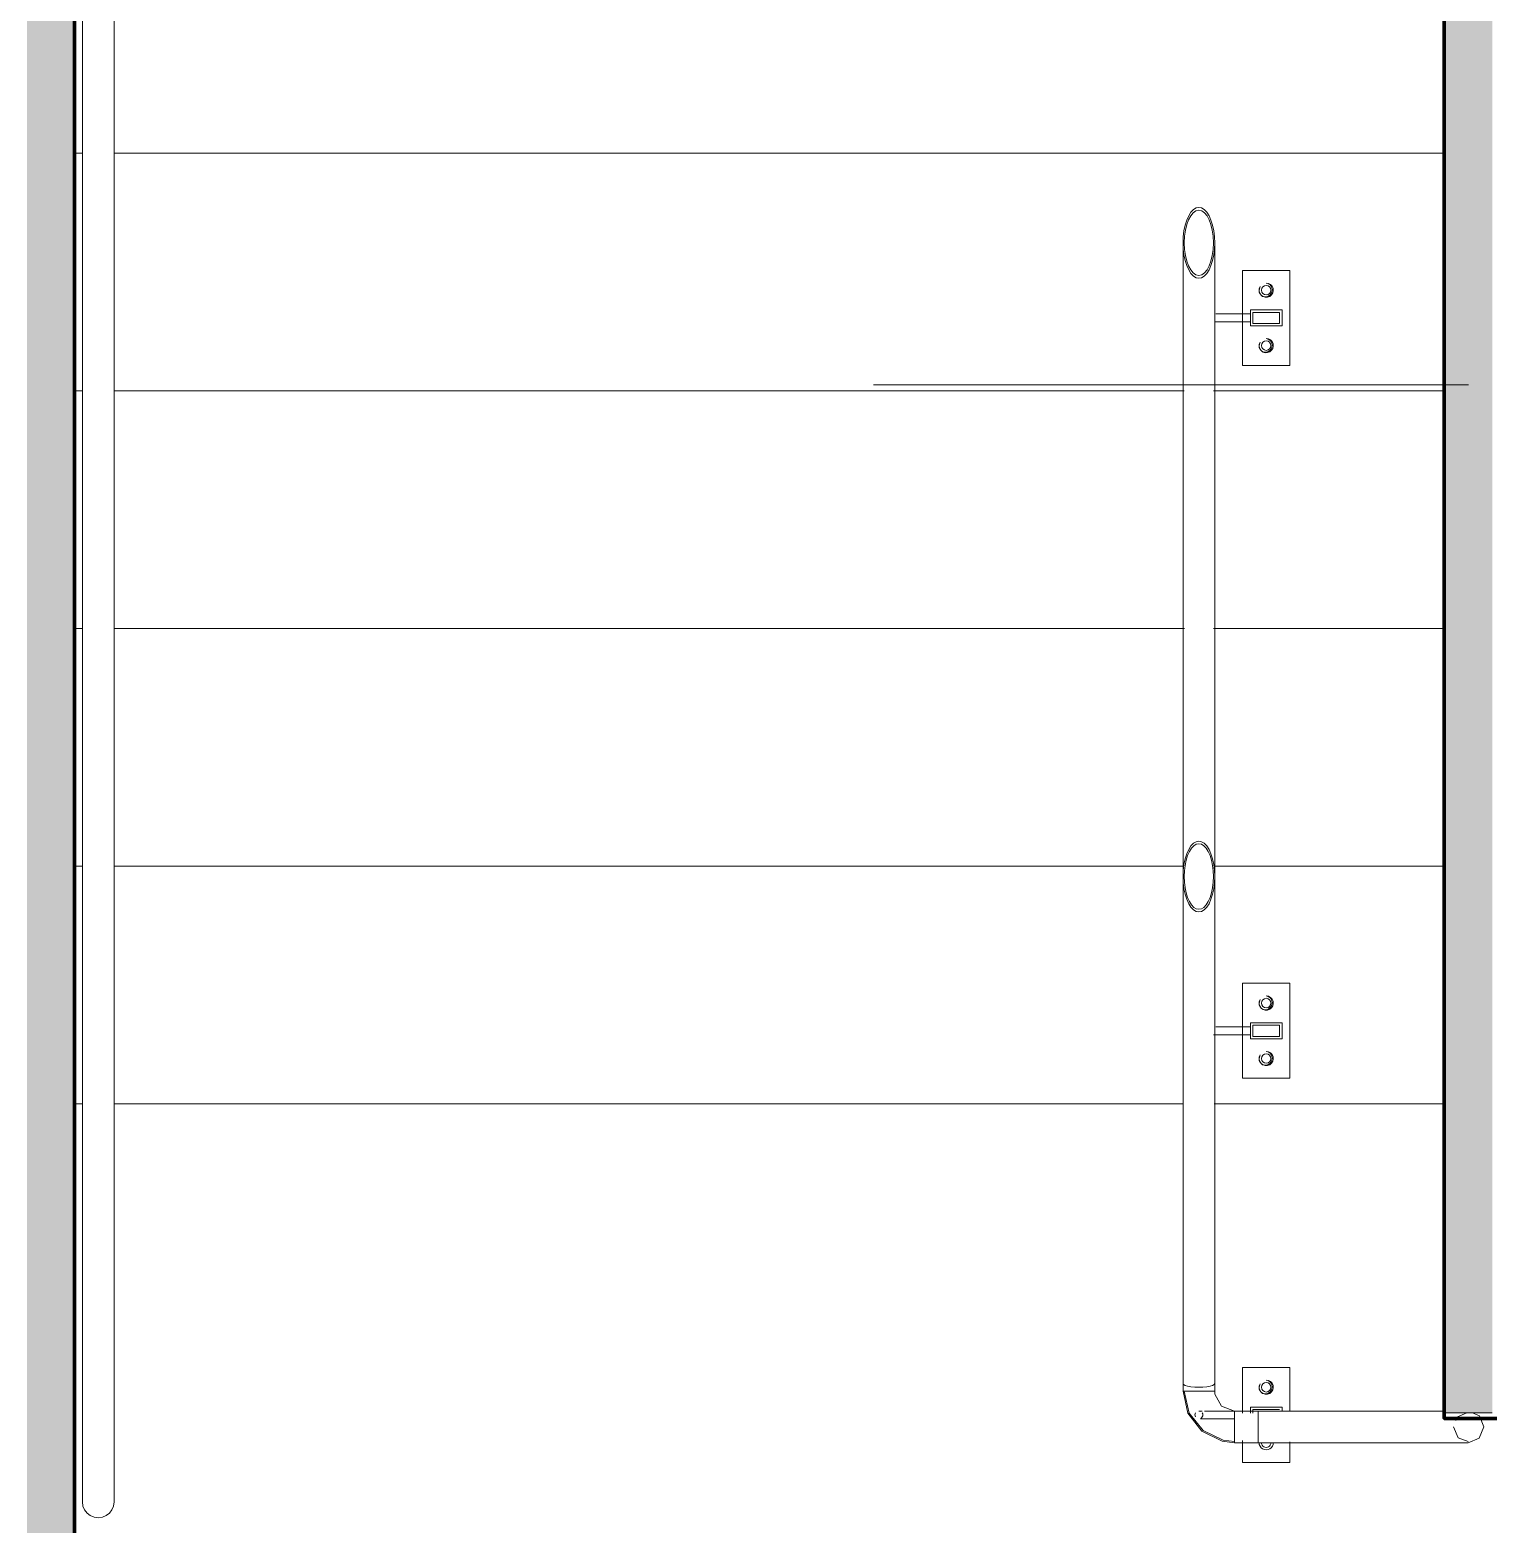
# Model space of a CAD drawing. Header units: millimetres. Extents: x -537608 to 253996, y -217170 to 186033.
# Drawn here: x -268172 to -266331, y -160830 to -158944 of the extents above; entities that cross this region are included whole.
import ezdxf

# ---------------------------------------------------------------- set-up
doc = ezdxf.new("R2010")
doc.units = ezdxf.units.MM
doc.layers.add('16) Лак 1.6м', color=160, linetype='Continuous', lineweight=90)
doc.layers.add('PDF _Геометрия', color=7, linetype='Continuous')
doc.layers.add('PDF _Сплошная заливка', color=7, linetype='Continuous', true_color=0xffffff)

msp = doc.modelspace()

# ---------------------------------------------------------------- hatches: boundary and pattern name
at = {"layer": 'PDF _Сплошная заливка', "true_color": 0x56bc34, "transparency": 33554559}
msp.add_hatch(color=85, dxfattribs=at).paths.add_polyline_path([(-268176.1667, -162939.6385), (-268116.166, -162939.6385), (-268116.166, -154959.6342), (-268176.1667, -154959.6342), (-268176.1667, -162539.9689)])

# ---------------------------------------------------------------- linework, layer by layer
at = {"layer": '16) Лак 1.6м'}
for points in [[(-266424.7799, -154959.6342), (-268116.166, -154959.6342), (-268116.166, -162939.6385), (-264836.1641, -162939.6385), (-264836.1641, -162496.6379)], [(-264776.1645, -160696.6375), (-266386.8339, -160696.6375), (-266386.8339, -156339.6352)]]:
    msp.add_lwpolyline(points, dxfattribs=at)
at = {"layer": 'PDF _Геометрия', "lineweight": 9}
for p, q in [((-268116.166, -162939.6385), (-268116.166, -154959.6342)), ((-268106.1655, -156042.1377), (-268106.1655, -160802.1399)), ((-268066.1658, -160802.1399), (-268066.1658, -156042.1377)), ((-266386.1656, -156399.6359), (-266386.1656, -160689.6372)), ((-266716.5775, -159212.6704), (-266716.5775, -160012.6707)), ((-266676.5782, -160012.6707), (-266676.5782, -159212.6704)), ((-266641.5771, -159367.3914), (-266641.5771, -159247.3911)), ((-266641.5771, -159247.3911), (-266581.5775, -159247.3911)), ((-266581.5775, -159247.3911), (-266581.5775, -159367.3914)), ((-266620.5772, -159272.3912), (-266619.3716, -159267.8921)), ((-266620.2699, -159274.7207), (-266620.5772, -159272.3912)), ((-266619.3716, -159276.8914), (-266620.2699, -159274.7207)), ((-266617.9404, -159278.7554), (-266619.3716, -159276.8914)), ((-266616.0775, -159280.1865), (-266617.9404, -159278.7554)), ((-266671.5775, -159302.391), (-266675.1116, -159302.391)), ((-266631.5777, -159302.391), (-266671.5775, -159302.391)), ((-266631.5777, -159317.3912), (-266631.5777, -159297.3913)), ((-266591.5769, -159297.3913), (-266631.5777, -159297.3913)), ((-266631.5777, -159297.3913), (-266631.5777, -159317.3912)), ((-266631.5777, -159302.5611), (-266631.5777, -159302.391)), ((-266631.5777, -159302.391), (-266631.5777, -159302.5611)), ((-266631.5777, -159303.0617), (-266631.5777, -159302.5611)), ((-266631.5777, -159302.5611), (-266631.5777, -159303.0617)), ((-266631.5777, -159303.8561), (-266631.5777, -159303.0617)), ((-266631.5777, -159303.0617), (-266631.5777, -159303.8561)), ((-266631.5777, -159304.8906), (-266631.5777, -159303.8561)), ((-266631.5777, -159303.8561), (-266631.5777, -159304.8906)), ((-266628.5782, -159300.3915), (-266628.5782, -159314.3911)), ((-266628.5782, -159314.3911), (-266628.5782, -159300.3915)), ((-266628.5782, -159300.3915), (-266594.577, -159300.3915)), ((-266594.577, -159314.3911), (-266594.577, -159300.3915)), ((-266594.577, -159300.3915), (-266594.577, -159314.3911)), ((-266591.5769, -159297.3913), (-266591.5769, -159317.3912)), ((-266591.5769, -159317.3912), (-266591.5769, -159297.3913)), ((-266676.9045, -159312.392), (-266671.5775, -159312.392)), ((-266671.5775, -159312.392), (-266631.5777, -159312.392)), ((-266631.5777, -159306.0979), (-266631.5777, -159304.8906)), ((-266631.5777, -159304.8906), (-266631.5777, -159306.0979)), ((-266631.5777, -159307.3918), (-266631.5777, -159306.0979)), ((-266631.5777, -159306.0979), (-266631.5777, -159307.3918)), ((-266631.5777, -159307.3918), (-266631.5777, -159308.6857)), ((-266631.5777, -159308.6857), (-266631.5777, -159307.3918)), ((-266631.5777, -159308.6857), (-266631.5777, -159309.8914)), ((-266631.5777, -159309.8914), (-266631.5777, -159308.6857)), ((-266631.5777, -159309.8914), (-266631.5777, -159310.927)), ((-266631.5777, -159310.927), (-266631.5777, -159309.8914)), ((-266631.5777, -159310.927), (-266631.5777, -159311.7214)), ((-266631.5777, -159311.7214), (-266631.5777, -159310.927)), ((-266631.5777, -159311.7214), (-266631.5777, -159312.2209)), ((-266631.5777, -159312.2209), (-266631.5777, -159311.7214)), ((-266631.5777, -159312.2209), (-266631.5777, -159312.392)), ((-266631.5777, -159312.392), (-266631.5777, -159312.2209)), ((-266631.5777, -159317.3912), (-266591.5769, -159317.3912)), ((-266594.577, -159314.3911), (-266628.5782, -159314.3911)), ((-266620.5772, -159342.3913), (-266619.3716, -159337.8916)), ((-266620.2699, -159344.7208), (-266620.5772, -159342.3913)), ((-266619.3716, -159346.8921), (-266620.2699, -159344.7208)), ((-266617.9404, -159348.7554), (-266619.3716, -159346.8921)), ((-266616.0775, -159350.1861), (-266617.9404, -159348.7554)), ((-266581.5775, -159367.3914), (-266641.5771, -159367.3914)), ((-266356.1653, -159392.1073), (-267107.244, -159392.1073)), ((-266716.5775, -160012.6707), (-266716.5775, -160652.6715)), ((-266676.5782, -160652.6715), (-266676.5782, -160012.6707)), ((-266641.5771, -160267.3922), (-266641.5771, -160147.3924)), ((-266641.5771, -160147.3924), (-266581.5775, -160147.3924)), ((-266581.5775, -160147.3924), (-266581.5775, -160267.3922)), ((-266620.5772, -160172.3925), (-266619.3716, -160167.8923)), ((-266620.2699, -160174.722), (-266620.5772, -160172.3925)), ((-266619.3716, -160176.8916), (-266620.2699, -160174.722)), ((-266617.9404, -160178.7567), (-266619.3716, -160176.8916)), ((-266616.0775, -160180.1857), (-266617.9404, -160178.7567)), ((-266671.5775, -160202.3924), (-266675.1116, -160202.3924)), ((-266675.1116, -160202.3924), (-266671.5775, -160202.3924)), ((-266671.5775, -160202.3924), (-266631.5777, -160202.3924)), ((-266631.5777, -160202.3924), (-266671.5775, -160202.3924)), ((-266631.5777, -160217.3919), (-266631.5777, -160197.3926)), ((-266591.5769, -160197.3926), (-266631.5777, -160197.3926)), ((-266631.5777, -160197.3926), (-266631.5777, -160217.3919)), ((-266631.5777, -160202.5624), (-266631.5777, -160202.3924)), ((-266631.5777, -160202.3924), (-266631.5777, -160202.5624)), ((-266631.5777, -160202.5624), (-266631.5777, -160202.3924)), ((-266631.5777, -160202.3924), (-266631.5777, -160202.5624)), ((-266631.5777, -160203.0619), (-266631.5777, -160202.5624)), ((-266631.5777, -160202.5624), (-266631.5777, -160203.0619)), ((-266631.5777, -160203.0619), (-266631.5777, -160202.5624)), ((-266631.5777, -160202.5624), (-266631.5777, -160203.0619)), ((-266631.5777, -160203.8558), (-266631.5777, -160203.0619)), ((-266631.5777, -160203.0619), (-266631.5777, -160203.8558)), ((-266631.5777, -160203.8558), (-266631.5777, -160203.0619)), ((-266631.5777, -160203.0619), (-266631.5777, -160203.8558)), ((-266631.5777, -160204.8919), (-266631.5777, -160203.8558)), ((-266631.5777, -160203.8558), (-266631.5777, -160204.8919)), ((-266631.5777, -160204.8919), (-266631.5777, -160203.8558)), ((-266631.5777, -160203.8558), (-266631.5777, -160204.8919)), ((-266631.5777, -160206.0975), (-266631.5777, -160204.8919)), ((-266631.5777, -160204.8919), (-266631.5777, -160206.0975)), ((-266631.5777, -160206.0975), (-266631.5777, -160204.8919)), ((-266631.5777, -160204.8919), (-266631.5777, -160206.0975)), ((-266631.5777, -160207.391), (-266631.5777, -160206.0975)), ((-266631.5777, -160206.0975), (-266631.5777, -160207.391)), ((-266631.5777, -160207.391), (-266631.5777, -160206.0975)), ((-266631.5777, -160206.0975), (-266631.5777, -160207.391)), ((-266631.5777, -160207.391), (-266631.5777, -160208.6865)), ((-266631.5777, -160208.6865), (-266631.5777, -160207.391)), ((-266631.5777, -160207.391), (-266631.5777, -160208.6865)), ((-266631.5777, -160208.6865), (-266631.5777, -160207.391)), ((-266631.5777, -160208.6865), (-266631.5777, -160209.8921)), ((-266631.5777, -160209.8921), (-266631.5777, -160208.6865)), ((-266631.5777, -160208.6865), (-266631.5777, -160209.8921)), ((-266631.5777, -160209.8921), (-266631.5777, -160208.6865)), ((-266628.5782, -160200.3922), (-266628.5782, -160214.3918)), ((-266628.5782, -160214.3918), (-266628.5782, -160200.3922)), ((-266628.5782, -160200.3922), (-266594.577, -160200.3922)), ((-266594.577, -160214.3918), (-266594.577, -160200.3922)), ((-266594.577, -160200.3922), (-266594.577, -160214.3918)), ((-266591.5769, -160197.3926), (-266591.5769, -160217.3919)), ((-266591.5769, -160217.3919), (-266591.5769, -160197.3926)), ((-266678.2167, -160212.3917), (-266671.5775, -160212.3917)), ((-266671.5775, -160212.3917), (-266677.4217, -160212.3917)), ((-266671.5775, -160212.3917), (-266631.5777, -160212.3917)), ((-266631.5777, -160212.3917), (-266671.5775, -160212.3917)), ((-266631.5777, -160209.8921), (-266631.5777, -160210.9277)), ((-266631.5777, -160210.9277), (-266631.5777, -160209.8921)), ((-266631.5777, -160209.8921), (-266631.5777, -160210.9277)), ((-266631.5777, -160210.9277), (-266631.5777, -160209.8921)), ((-266631.5777, -160210.9277), (-266631.5777, -160211.7221)), ((-266631.5777, -160211.7221), (-266631.5777, -160210.9277)), ((-266631.5777, -160210.9277), (-266631.5777, -160211.7221)), ((-266631.5777, -160211.7221), (-266631.5777, -160210.9277)), ((-266631.5777, -160211.7221), (-266631.5777, -160212.2217)), ((-266631.5777, -160212.2217), (-266631.5777, -160211.7221)), ((-266631.5777, -160211.7221), (-266631.5777, -160212.2217)), ((-266631.5777, -160212.2217), (-266631.5777, -160211.7221)), ((-266631.5777, -160212.2217), (-266631.5777, -160212.3917)), ((-266631.5777, -160212.3917), (-266631.5777, -160212.2217)), ((-266631.5777, -160212.2217), (-266631.5777, -160212.3917)), ((-266631.5777, -160212.3917), (-266631.5777, -160212.2217)), ((-266631.5777, -160217.3919), (-266591.5769, -160217.3919)), ((-266594.577, -160214.3918), (-266628.5782, -160214.3918)), ((-266620.5772, -160242.3921), (-266619.3716, -160237.8924)), ((-266620.2699, -160244.7216), (-266620.5772, -160242.3921)), ((-266619.3716, -160246.8917), (-266620.2699, -160244.7216)), ((-266617.9404, -160248.7562), (-266619.3716, -160246.8917)), ((-266616.0775, -160250.1857), (-266617.9404, -160248.7562)), ((-266581.5775, -160267.3922), (-266641.5771, -160267.3922)), ((-266641.5771, -160690.0721), (-266641.5771, -160632.3923)), ((-266641.5771, -160632.3923), (-266581.5775, -160632.3923)), ((-266581.5775, -160632.3923), (-266581.5775, -160688.0731)), ((-266716.5775, -160652.6715), (-266716.5775, -160662.3926)), ((-266716.5775, -160662.3926), (-266716.5775, -160652.6715)), ((-266716.5775, -160652.6715), (-266715.8961, -160653.8922)), ((-266715.8961, -160653.8922), (-266713.8982, -160655.0317)), ((-266713.8982, -160655.0317), (-266710.7193, -160656.0091)), ((-266710.7193, -160656.0091), (-266706.577, -160656.7594)), ((-266706.577, -160656.7594), (-266701.7533, -160657.2309)), ((-266701.7533, -160657.2309), (-266696.5776, -160657.3924)), ((-266696.5776, -160657.3924), (-266691.4008, -160657.2309)), ((-266691.4008, -160657.2309), (-266686.5766, -160656.7594)), ((-266686.5766, -160656.7594), (-266682.4349, -160656.0091)), ((-266682.4349, -160656.0091), (-266679.2565, -160655.0317)), ((-266679.2565, -160655.0317), (-266677.2586, -160653.8922)), ((-266677.2586, -160653.8922), (-266676.5782, -160652.6715)), ((-266676.5782, -160652.6715), (-266676.5782, -160662.3926)), ((-266676.5782, -160662.3926), (-266676.5782, -160652.6715)), ((-266620.5772, -160657.3924), (-266619.3716, -160652.8911)), ((-266620.2699, -160659.7219), (-266620.5772, -160657.3924)), ((-266619.3716, -160661.8921), (-266620.2699, -160659.7219)), ((-266617.9404, -160663.7565), (-266619.3716, -160661.8921)), ((-266715.8961, -160662.3926), (-266716.5775, -160662.3926)), ((-266716.5775, -160662.3926), (-266715.8961, -160662.3926)), ((-266715.8961, -160662.3926), (-266716.5775, -160662.3926)), ((-266716.5775, -160662.3926), (-266715.8961, -160662.3926)), ((-266710.3006, -160690.2605), (-266716.5775, -160662.3926)), ((-266716.5775, -160662.3926), (-266710.3006, -160690.2605)), ((-266716.5775, -160662.3926), (-266715.8961, -160662.3926)), ((-266715.8961, -160662.3926), (-266716.5775, -160662.3926)), ((-266716.5775, -160662.3926), (-266715.8961, -160662.3926)), ((-266715.8961, -160662.3926), (-266716.5775, -160662.3926)), ((-266713.8982, -160662.3926), (-266715.8961, -160662.3926)), ((-266715.8961, -160662.3926), (-266713.8982, -160662.3926)), ((-266713.8982, -160662.3926), (-266715.8961, -160662.3926)), ((-266715.8961, -160662.3926), (-266713.8982, -160662.3926)), ((-266715.8961, -160662.3926), (-266713.8982, -160662.3926)), ((-266713.8982, -160662.3926), (-266715.8961, -160662.3926)), ((-266715.8961, -160662.3926), (-266713.8982, -160662.3926)), ((-266713.8982, -160662.3926), (-266715.8961, -160662.3926)), ((-266714.4466, -160662.3926), (-266715.0785, -160662.3926)), ((-266715.0785, -160662.3926), (-266714.4466, -160662.3926)), ((-266714.4466, -160662.3926), (-266715.0785, -160662.3926)), ((-266715.0785, -160662.3926), (-266714.4466, -160662.3926)), ((-266708.802, -160689.9154), (-266715.0785, -160662.3926)), ((-266715.0785, -160662.3926), (-266708.802, -160689.9154)), ((-266715.0785, -160662.3926), (-266714.4466, -160662.3926)), ((-266714.4466, -160662.3926), (-266715.0785, -160662.3926)), ((-266715.0785, -160662.3926), (-266714.4466, -160662.3926)), ((-266714.4466, -160662.3926), (-266715.0785, -160662.3926)), ((-266712.5994, -160662.3926), (-266714.4466, -160662.3926)), ((-266714.4466, -160662.3926), (-266712.5994, -160662.3926)), ((-266712.5994, -160662.3926), (-266714.4466, -160662.3926)), ((-266714.4466, -160662.3926), (-266712.5994, -160662.3926)), ((-266714.4466, -160662.3926), (-266712.5994, -160662.3926)), ((-266712.5994, -160662.3926), (-266714.4466, -160662.3926)), ((-266714.4466, -160662.3926), (-266712.5994, -160662.3926)), ((-266712.5994, -160662.3926), (-266714.4466, -160662.3926)), ((-266710.7193, -160662.3926), (-266713.8982, -160662.3926)), ((-266713.8982, -160662.3926), (-266710.7193, -160662.3926)), ((-266710.7193, -160662.3926), (-266713.8982, -160662.3926)), ((-266713.8982, -160662.3926), (-266710.7193, -160662.3926)), ((-266713.8982, -160662.3926), (-266710.7193, -160662.3926)), ((-266710.7193, -160662.3926), (-266713.8982, -160662.3926)), ((-266713.8982, -160662.3926), (-266710.7193, -160662.3926)), ((-266710.7193, -160662.3926), (-266713.8982, -160662.3926)), ((-266709.6589, -160662.3926), (-266712.5994, -160662.3926)), ((-266712.5994, -160662.3926), (-266709.6589, -160662.3926)), ((-266709.6589, -160662.3926), (-266712.5994, -160662.3926)), ((-266712.5994, -160662.3926), (-266709.6589, -160662.3926)), ((-266712.5994, -160662.3926), (-266709.6589, -160662.3926)), ((-266709.6589, -160662.3926), (-266712.5994, -160662.3926)), ((-266712.5994, -160662.3926), (-266709.6589, -160662.3926)), ((-266709.6589, -160662.3926), (-266712.5994, -160662.3926)), ((-266706.577, -160662.3926), (-266710.7193, -160662.3926)), ((-266710.7193, -160662.3926), (-266706.577, -160662.3926)), ((-266706.577, -160662.3926), (-266710.7193, -160662.3926)), ((-266710.7193, -160662.3926), (-266706.577, -160662.3926)), ((-266710.7193, -160662.3926), (-266706.577, -160662.3926)), ((-266706.577, -160662.3926), (-266710.7193, -160662.3926)), ((-266710.7193, -160662.3926), (-266706.577, -160662.3926)), ((-266706.577, -160662.3926), (-266710.7193, -160662.3926)), ((-266705.8277, -160662.3926), (-266709.6589, -160662.3926)), ((-266709.6589, -160662.3926), (-266705.8277, -160662.3926)), ((-266705.8277, -160662.3926), (-266709.6589, -160662.3926)), ((-266709.6589, -160662.3926), (-266705.8277, -160662.3926)), ((-266709.6589, -160662.3926), (-266705.8277, -160662.3926)), ((-266705.8277, -160662.3926), (-266709.6589, -160662.3926)), ((-266709.6589, -160662.3926), (-266705.8277, -160662.3926)), ((-266705.8277, -160662.3926), (-266709.6589, -160662.3926)), ((-266701.7533, -160662.3926), (-266706.577, -160662.3926)), ((-266706.577, -160662.3926), (-266701.7533, -160662.3926)), ((-266701.7533, -160662.3926), (-266706.577, -160662.3926)), ((-266706.577, -160662.3926), (-266701.7533, -160662.3926)), ((-266706.577, -160662.3926), (-266701.7533, -160662.3926)), ((-266701.7533, -160662.3926), (-266706.577, -160662.3926)), ((-266706.577, -160662.3926), (-266701.7533, -160662.3926)), ((-266701.7533, -160662.3926), (-266706.577, -160662.3926)), ((-266701.3658, -160662.3926), (-266705.8277, -160662.3926)), ((-266705.8277, -160662.3926), (-266701.3658, -160662.3926)), ((-266701.3658, -160662.3926), (-266705.8277, -160662.3926)), ((-266705.8277, -160662.3926), (-266701.3658, -160662.3926)), ((-266705.8277, -160662.3926), (-266701.3658, -160662.3926)), ((-266701.3658, -160662.3926), (-266705.8277, -160662.3926)), ((-266705.8277, -160662.3926), (-266701.3658, -160662.3926)), ((-266701.3658, -160662.3926), (-266705.8277, -160662.3926)), ((-266696.5776, -160662.3926), (-266701.7533, -160662.3926)), ((-266701.7533, -160662.3926), (-266696.5776, -160662.3926)), ((-266696.5776, -160662.3926), (-266701.7533, -160662.3926)), ((-266701.7533, -160662.3926), (-266696.5776, -160662.3926)), ((-266701.7533, -160662.3926), (-266696.5776, -160662.3926)), ((-266696.5776, -160662.3926), (-266701.7533, -160662.3926)), ((-266701.7533, -160662.3926), (-266696.5776, -160662.3926)), ((-266696.5776, -160662.3926), (-266701.7533, -160662.3926)), ((-266696.5776, -160662.3926), (-266701.3658, -160662.3926)), ((-266701.3658, -160662.3926), (-266696.5776, -160662.3926)), ((-266696.5776, -160662.3926), (-266701.3658, -160662.3926)), ((-266701.3658, -160662.3926), (-266696.5776, -160662.3926)), ((-266701.3658, -160662.3926), (-266696.5776, -160662.3926)), ((-266696.5776, -160662.3926), (-266701.3658, -160662.3926)), ((-266701.3658, -160662.3926), (-266696.5776, -160662.3926)), ((-266696.5776, -160662.3926), (-266701.3658, -160662.3926)), ((-266696.5776, -160662.3926), (-266691.4008, -160662.3926)), ((-266691.4008, -160662.3926), (-266696.5776, -160662.3926)), ((-266696.5776, -160662.3926), (-266691.7895, -160662.3926)), ((-266691.7895, -160662.3926), (-266696.5776, -160662.3926)), ((-266696.5776, -160662.3926), (-266691.4008, -160662.3926)), ((-266691.4008, -160662.3926), (-266696.5776, -160662.3926)), ((-266696.5776, -160662.3926), (-266691.7895, -160662.3926)), ((-266691.7895, -160662.3926), (-266696.5776, -160662.3926)), ((-266696.5776, -160662.3926), (-266691.4008, -160662.3926)), ((-266691.4008, -160662.3926), (-266696.5776, -160662.3926)), ((-266696.5776, -160662.3926), (-266691.7895, -160662.3926)), ((-266691.7895, -160662.3926), (-266696.5776, -160662.3926)), ((-266696.5776, -160662.3926), (-266691.4008, -160662.3926)), ((-266691.4008, -160662.3926), (-266696.5776, -160662.3926)), ((-266696.5776, -160662.3926), (-266691.7895, -160662.3926)), ((-266691.7895, -160662.3926), (-266696.5776, -160662.3926)), ((-266691.7895, -160662.3926), (-266687.3274, -160662.3926)), ((-266687.3274, -160662.3926), (-266691.7895, -160662.3926)), ((-266691.7895, -160662.3926), (-266687.3274, -160662.3926)), ((-266687.3274, -160662.3926), (-266691.7895, -160662.3926)), ((-266691.7895, -160662.3926), (-266687.3274, -160662.3926)), ((-266687.3274, -160662.3926), (-266691.7895, -160662.3926)), ((-266691.7895, -160662.3926), (-266687.3274, -160662.3926)), ((-266687.3274, -160662.3926), (-266691.7895, -160662.3926)), ((-266691.4008, -160662.3926), (-266686.5766, -160662.3926)), ((-266686.5766, -160662.3926), (-266691.4008, -160662.3926)), ((-266691.4008, -160662.3926), (-266686.5766, -160662.3926)), ((-266686.5766, -160662.3926), (-266691.4008, -160662.3926)), ((-266691.4008, -160662.3926), (-266686.5766, -160662.3926)), ((-266686.5766, -160662.3926), (-266691.4008, -160662.3926)), ((-266691.4008, -160662.3926), (-266686.5766, -160662.3926)), ((-266686.5766, -160662.3926), (-266691.4008, -160662.3926)), ((-266687.3274, -160662.3926), (-266683.4963, -160662.3926)), ((-266683.4963, -160662.3926), (-266687.3274, -160662.3926)), ((-266687.3274, -160662.3926), (-266683.4963, -160662.3926)), ((-266683.4963, -160662.3926), (-266687.3274, -160662.3926)), ((-266687.3274, -160662.3926), (-266683.4963, -160662.3926)), ((-266683.4963, -160662.3926), (-266687.3274, -160662.3926)), ((-266687.3274, -160662.3926), (-266683.4963, -160662.3926)), ((-266683.4963, -160662.3926), (-266687.3274, -160662.3926)), ((-266686.5766, -160662.3926), (-266682.4349, -160662.3926)), ((-266682.4349, -160662.3926), (-266686.5766, -160662.3926)), ((-266686.5766, -160662.3926), (-266682.4349, -160662.3926)), ((-266682.4349, -160662.3926), (-266686.5766, -160662.3926)), ((-266686.5766, -160662.3926), (-266682.4349, -160662.3926)), ((-266682.4349, -160662.3926), (-266686.5766, -160662.3926)), ((-266686.5766, -160662.3926), (-266682.4349, -160662.3926)), ((-266682.4349, -160662.3926), (-266686.5766, -160662.3926)), ((-266683.4963, -160662.3926), (-266680.5564, -160662.3926)), ((-266680.5564, -160662.3926), (-266683.4963, -160662.3926)), ((-266683.4963, -160662.3926), (-266680.5564, -160662.3926)), ((-266680.5564, -160662.3926), (-266683.4963, -160662.3926)), ((-266683.4963, -160662.3926), (-266680.5564, -160662.3926)), ((-266680.5564, -160662.3926), (-266683.4963, -160662.3926)), ((-266683.4963, -160662.3926), (-266680.5564, -160662.3926)), ((-266680.5564, -160662.3926), (-266683.4963, -160662.3926)), ((-266682.4349, -160662.3926), (-266679.2565, -160662.3926)), ((-266679.2565, -160662.3926), (-266682.4349, -160662.3926)), ((-266682.4349, -160662.3926), (-266679.2565, -160662.3926)), ((-266679.2565, -160662.3926), (-266682.4349, -160662.3926)), ((-266682.4349, -160662.3926), (-266679.2565, -160662.3926)), ((-266679.2565, -160662.3926), (-266682.4349, -160662.3926)), ((-266682.4349, -160662.3926), (-266679.2565, -160662.3926)), ((-266679.2565, -160662.3926), (-266682.4349, -160662.3926)), ((-266680.5564, -160662.3926), (-266678.7081, -160662.3926)), ((-266678.7081, -160662.3926), (-266680.5564, -160662.3926)), ((-266680.5564, -160662.3926), (-266678.7081, -160662.3926)), ((-266678.7081, -160662.3926), (-266680.5564, -160662.3926)), ((-266680.5564, -160662.3926), (-266678.7081, -160662.3926)), ((-266678.7081, -160662.3926), (-266680.5564, -160662.3926)), ((-266680.5564, -160662.3926), (-266678.7081, -160662.3926)), ((-266678.7081, -160662.3926), (-266680.5564, -160662.3926)), ((-266679.2565, -160662.3926), (-266677.2586, -160662.3926)), ((-266677.2586, -160662.3926), (-266679.2565, -160662.3926)), ((-266679.2565, -160662.3926), (-266677.2586, -160662.3926)), ((-266677.2586, -160662.3926), (-266679.2565, -160662.3926)), ((-266679.2565, -160662.3926), (-266677.2586, -160662.3926)), ((-266677.2586, -160662.3926), (-266679.2565, -160662.3926)), ((-266679.2565, -160662.3926), (-266677.2586, -160662.3926)), ((-266677.2586, -160662.3926), (-266679.2565, -160662.3926)), ((-266678.7081, -160662.3926), (-266678.0773, -160662.3926)), ((-266678.0773, -160662.3926), (-266678.7081, -160662.3926)), ((-266678.7081, -160662.3926), (-266678.0773, -160662.3926)), ((-266678.0773, -160662.3926), (-266678.7081, -160662.3926)), ((-266678.7081, -160662.3926), (-266678.0773, -160662.3926)), ((-266678.0773, -160662.3926), (-266678.7081, -160662.3926)), ((-266678.7081, -160662.3926), (-266678.0773, -160662.3926)), ((-266678.0773, -160662.3926), (-266678.7081, -160662.3926)), ((-266677.2586, -160662.3926), (-266676.5782, -160662.3926)), ((-266676.5782, -160662.3926), (-266677.2586, -160662.3926)), ((-266677.2586, -160662.3926), (-266676.5782, -160662.3926)), ((-266676.5782, -160662.3926), (-266677.2586, -160662.3926)), ((-266677.2586, -160662.3926), (-266676.5782, -160662.3926)), ((-266676.5782, -160662.3926), (-266677.2586, -160662.3926)), ((-266677.2586, -160662.3926), (-266676.5782, -160662.3926)), ((-266676.5782, -160662.3926), (-266677.2586, -160662.3926)), ((-266676.3269, -160665.9257), (-266676.5782, -160662.3926)), ((-266676.5782, -160662.3926), (-266676.3269, -160665.9257)), ((-266667.9583, -160681.2783), (-266676.3269, -160665.9257)), ((-266676.3269, -160665.9257), (-266667.9583, -160681.2783)), ((-266616.0775, -160665.1855), (-266617.9404, -160663.7565)), ((-266692.6808, -160712.7459), (-266710.3006, -160690.2605)), ((-266710.3006, -160690.2605), (-266692.6808, -160712.7459)), ((-266691.2184, -160711.9999), (-266708.802, -160689.9154)), ((-266708.802, -160689.9154), (-266691.2184, -160711.9999)), ((-266701.5784, -160692.3919), (-266701.4067, -160691.098)), ((-266701.4067, -160691.098), (-266701.5784, -160692.3919)), ((-266701.4067, -160693.6858), (-266701.5784, -160692.3919)), ((-266701.5784, -160692.3919), (-266701.4067, -160693.6858)), ((-266701.4067, -160691.098), (-266700.9072, -160689.8923)), ((-266700.9072, -160689.8923), (-266701.4067, -160691.098)), ((-266700.9072, -160694.8925), (-266701.4067, -160693.6858)), ((-266701.4067, -160693.6858), (-266700.9072, -160694.8925)), ((-266692.2787, -160687.3917), (-266696.5776, -160687.3917)), ((-266696.5776, -160687.3917), (-266692.2787, -160687.3917)), ((-266695.2837, -160687.5628), (-266694.0769, -160688.0623)), ((-266694.0769, -160688.0623), (-266695.2837, -160687.5628)), ((-266694.5899, -160697.3921), (-266687.9582, -160697.3921)), ((-266687.9582, -160697.3921), (-266694.5899, -160697.3921)), ((-266693.0413, -160695.9287), (-266694.0769, -160696.7226)), ((-266694.0769, -160696.7226), (-266693.0413, -160695.9287)), ((-266692.247, -160694.8925), (-266693.0413, -160695.9287)), ((-266693.0413, -160695.9287), (-266692.247, -160694.8925)), ((-266691.7474, -160691.098), (-266692.247, -160689.8923)), ((-266692.247, -160689.8923), (-266691.7474, -160691.098)), ((-266691.7474, -160693.6858), (-266692.247, -160694.8925)), ((-266692.247, -160694.8925), (-266691.7474, -160693.6858)), ((-266691.5774, -160692.3919), (-266691.7474, -160691.098)), ((-266691.7474, -160691.098), (-266691.5774, -160692.3919)), ((-266691.5774, -160692.3919), (-266691.7474, -160693.6858)), ((-266691.7474, -160693.6858), (-266691.5774, -160692.3919)), ((-266675.1116, -160687.3917), (-266689.292, -160687.3917)), ((-266689.292, -160687.3917), (-266675.1116, -160687.3917)), ((-266687.9582, -160697.3921), (-266671.5823, -160697.3921)), ((-266671.5823, -160697.3921), (-266687.9582, -160697.3921)), ((-266671.5823, -160687.3917), (-266675.1116, -160687.3917)), ((-266675.1116, -160687.3917), (-266671.5823, -160687.3917)), ((-266671.5775, -160687.3917), (-266631.5777, -160687.3917)), ((-266631.5777, -160687.3917), (-266671.5775, -160687.3917)), ((-266651.5781, -160697.3921), (-266671.5775, -160697.3921)), ((-266671.5775, -160697.3921), (-266651.5781, -160697.3921)), ((-266651.5781, -160687.3917), (-266667.9583, -160681.2783)), ((-266667.9583, -160681.2783), (-266651.5781, -160687.3917)), ((-266621.5772, -160687.3917), (-266651.5781, -160687.3917)), ((-266651.5781, -160687.3917), (-266621.5772, -160687.3917)), ((-266651.5781, -160688.0731), (-266651.5781, -160687.3917)), ((-266651.5781, -160687.3917), (-266651.5781, -160687.8944)), ((-266651.5781, -160687.8944), (-266651.5781, -160687.3917)), ((-266651.5781, -160687.3917), (-266651.5781, -160688.0731)), ((-266651.5781, -160688.0731), (-266651.5781, -160687.3917)), ((-266651.5781, -160687.3917), (-266651.5781, -160688.0731)), ((-266651.5781, -160688.0731), (-266651.5781, -160687.3917)), ((-266651.5781, -160687.3917), (-266651.5781, -160688.0731)), ((-266651.5781, -160687.8944), (-266651.5781, -160689.3729)), ((-266651.5781, -160689.3729), (-266651.5781, -160687.8944)), ((-266651.5781, -160690.0721), (-266651.5781, -160688.0731)), ((-266651.5781, -160688.0731), (-266651.5781, -160690.0721)), ((-266651.5781, -160690.0721), (-266651.5781, -160688.0731)), ((-266651.5781, -160688.0731), (-266651.5781, -160690.0721)), ((-266651.5781, -160690.0721), (-266651.5781, -160688.0731)), ((-266651.5781, -160688.0731), (-266651.5781, -160690.0721)), ((-266651.5781, -160689.522), (-266651.5781, -160688.8917)), ((-266651.5781, -160688.8917), (-266651.5781, -160689.522)), ((-266651.5781, -160689.522), (-266651.5781, -160688.8917)), ((-266651.5781, -160688.8917), (-266651.5781, -160689.522)), ((-266651.5781, -160689.522), (-266651.5781, -160688.8917)), ((-266651.5781, -160688.8917), (-266651.5781, -160689.522)), ((-266651.5781, -160689.522), (-266651.5781, -160688.8917)), ((-266651.5781, -160688.8917), (-266651.5781, -160689.522)), ((-266651.5781, -160690.0721), (-266651.5781, -160693.2498)), ((-266651.5781, -160693.2498), (-266651.5781, -160697.3921)), ((-266651.5781, -160697.3921), (-266651.5781, -160702.2158)), ((-266651.5781, -160698.7114), (-266651.5781, -160702.9397)), ((-266591.5769, -160682.3925), (-266631.5777, -160682.3925)), ((-266631.5777, -160682.3925), (-266631.5777, -160690.0721)), ((-266631.5777, -160690.0721), (-266631.5777, -160682.3925)), ((-266631.5777, -160687.5628), (-266631.5777, -160687.3917)), ((-266631.5777, -160687.3917), (-266631.5777, -160687.5628)), ((-266631.5777, -160687.5628), (-266631.5777, -160687.3917)), ((-266631.5777, -160687.3917), (-266631.5777, -160687.5628)), ((-266631.5777, -160688.0623), (-266631.5777, -160687.5628)), ((-266631.5777, -160687.5628), (-266631.5777, -160688.0623)), ((-266631.5777, -160688.0623), (-266631.5777, -160687.5628)), ((-266631.5777, -160687.5628), (-266631.5777, -160688.0623)), ((-266631.5777, -160688.8567), (-266631.5777, -160688.0623)), ((-266631.5777, -160688.0623), (-266631.5777, -160688.8567)), ((-266631.5777, -160688.8567), (-266631.5777, -160688.0623)), ((-266631.5777, -160688.0623), (-266631.5777, -160688.8567)), ((-266631.5777, -160689.8923), (-266631.5777, -160688.8567)), ((-266631.5777, -160688.8567), (-266631.5777, -160689.8923)), ((-266631.5777, -160689.8923), (-266631.5777, -160688.8567)), ((-266631.5777, -160688.8567), (-266631.5777, -160689.8923)), ((-266628.5782, -160685.3927), (-266628.5782, -160690.0721)), ((-266628.5782, -160690.0721), (-266628.5782, -160685.3927)), ((-266628.5782, -160685.3927), (-266594.577, -160685.3927)), ((-266416.5777, -160687.3917), (-266621.5772, -160687.3917)), ((-266621.5772, -160687.3917), (-266621.5772, -160688.0731)), ((-266621.5772, -160688.0731), (-266621.5772, -160687.3917)), ((-266621.5772, -160688.0731), (-266621.5772, -160690.0721)), ((-266621.5772, -160690.0721), (-266621.5772, -160688.0731)), ((-266621.5772, -160690.0721), (-266621.5772, -160693.2498)), ((-266621.5772, -160693.2498), (-266621.5772, -160690.0721)), ((-266621.5772, -160693.2498), (-266621.5772, -160697.3921)), ((-266621.5772, -160697.3921), (-266621.5772, -160693.2498)), ((-266621.5772, -160697.3921), (-266621.5772, -160702.2158)), ((-266621.5772, -160702.2158), (-266621.5772, -160697.3921)), ((-266591.5769, -160682.3925), (-266591.5769, -160688.0731)), ((-266591.5769, -160688.0731), (-266591.5769, -160682.3925)), ((-266405.4115, -160687.3917), (-266416.5777, -160687.3917)), ((-266416.5777, -160687.3917), (-266389.8763, -160687.3917)), ((-266386.1656, -160687.3917), (-266405.4115, -160687.3917)), ((-266386.1656, -160689.6372), (-266326.1655, -160689.6372)), ((-266370.236, -160694.9152), (-266372.003, -160699.4698)), ((-266358.2666, -160689.6372), (-266370.236, -160694.9152)), ((-266351.2587, -160689.6372), (-266342.247, -160693.4414)), ((-266342.247, -160693.4414), (-266336.5777, -160707.3926)), ((-266667.1219, -160725.5065), (-266692.6808, -160712.7459)), ((-266692.6808, -160712.7459), (-266667.1219, -160725.5065)), ((-266665.7989, -160724.2799), (-266691.2184, -160711.9999)), ((-266691.2184, -160711.9999), (-266665.7989, -160724.2799)), ((-266651.5781, -160702.2158), (-266651.5781, -160707.3926)), ((-266651.5781, -160702.9397), (-266651.5781, -160707.3926)), ((-266651.5781, -160707.3926), (-266651.5781, -160712.5688)), ((-266651.5781, -160707.3926), (-266651.5781, -160712.5688)), ((-266651.5781, -160712.5688), (-266651.5781, -160717.392)), ((-266651.5781, -160712.5688), (-266651.5781, -160717.392)), ((-266651.5781, -160717.392), (-266651.5781, -160721.5349)), ((-266651.5781, -160717.392), (-266651.5781, -160721.5349)), ((-266621.5772, -160702.2158), (-266621.5772, -160707.3926)), ((-266621.5772, -160707.3926), (-266621.5772, -160702.2158)), ((-266621.5772, -160712.5688), (-266621.5772, -160707.3926)), ((-266621.5772, -160707.3926), (-266621.5772, -160712.5688)), ((-266621.5772, -160717.392), (-266621.5772, -160712.5688)), ((-266621.5772, -160712.5688), (-266621.5772, -160717.392)), ((-266621.5772, -160721.5349), (-266621.5772, -160717.392)), ((-266621.5772, -160717.392), (-266621.5772, -160721.5349)), ((-266375.0769, -160707.3926), (-266369.055, -160721.0504)), ((-266336.5777, -160707.3926), (-266342.6264, -160721.7227)), ((-266651.5781, -160727.392), (-266667.1219, -160725.5065)), ((-266667.1219, -160725.5065), (-266651.5781, -160727.392)), ((-266651.5781, -160725.8919), (-266665.7989, -160724.2799)), ((-266665.7989, -160724.2799), (-266651.5781, -160725.8919)), ((-266651.5781, -160721.5349), (-266651.5781, -160724.7137)), ((-266651.5781, -160721.5349), (-266651.5781, -160724.7137)), ((-266651.5781, -160724.7137), (-266651.5781, -160726.7116)), ((-266651.5781, -160726.7116), (-266651.5781, -160724.7137)), ((-266651.5781, -160724.7137), (-266651.5781, -160726.7116)), ((-266651.5781, -160724.7137), (-266651.5781, -160726.7116)), ((-266651.5781, -160724.7137), (-266651.5781, -160726.7116)), ((-266651.5781, -160726.7116), (-266651.5781, -160724.7137)), ((-266651.5781, -160725.8919), (-266651.5781, -160725.2621)), ((-266651.5781, -160725.2621), (-266651.5781, -160725.8919)), ((-266651.5781, -160725.2621), (-266651.5781, -160725.8919)), ((-266651.5781, -160725.8919), (-266651.5781, -160725.2621)), ((-266651.5781, -160725.8919), (-266651.5781, -160725.2621)), ((-266651.5781, -160725.2621), (-266651.5781, -160725.8919)), ((-266651.5781, -160725.2621), (-266651.5781, -160725.8919)), ((-266651.5781, -160725.8919), (-266651.5781, -160725.2621)), ((-266651.5781, -160725.4107), (-266651.5781, -160726.8898)), ((-266651.5781, -160726.8898), (-266651.5781, -160725.4107)), ((-266651.5781, -160726.7116), (-266651.5781, -160727.392)), ((-266651.5781, -160727.392), (-266651.5781, -160726.7116)), ((-266651.5781, -160726.7116), (-266651.5781, -160727.392)), ((-266651.5781, -160726.7116), (-266651.5781, -160727.392)), ((-266651.5781, -160726.7116), (-266651.5781, -160727.392)), ((-266651.5781, -160727.392), (-266651.5781, -160726.7116)), ((-266651.5781, -160726.8898), (-266651.5781, -160727.392)), ((-266651.5781, -160727.392), (-266651.5781, -160726.8898)), ((-266651.5781, -160727.392), (-266621.5772, -160727.392)), ((-266651.5781, -160727.392), (-266621.5772, -160727.392)), ((-266641.5771, -160752.3921), (-266641.5771, -160724.7137)), ((-266621.5772, -160724.7137), (-266621.5772, -160721.5349)), ((-266621.5772, -160721.5349), (-266621.5772, -160724.7137)), ((-266621.5772, -160726.7116), (-266621.5772, -160724.7137)), ((-266621.5772, -160724.7137), (-266621.5772, -160726.7116)), ((-266621.5772, -160727.392), (-266621.5772, -160726.7116)), ((-266621.5772, -160726.7116), (-266621.5772, -160727.392)), ((-266621.5772, -160727.392), (-266416.5777, -160727.392)), ((-266620.2699, -160729.7215), (-266620.5772, -160727.392)), ((-266620.5772, -160727.392), (-266620.2699, -160729.7215)), ((-266619.3716, -160731.8922), (-266620.2699, -160729.7215)), ((-266620.2699, -160729.7215), (-266619.3716, -160731.8922)), ((-266617.9404, -160733.7561), (-266619.3716, -160731.8922)), ((-266619.3716, -160731.8922), (-266617.9404, -160733.7561)), ((-266616.0775, -160735.1862), (-266617.9404, -160733.7561)), ((-266617.9404, -160733.7561), (-266616.0775, -160735.1862)), ((-266616.0775, -160735.1862), (-266613.9058, -160736.085)), ((-266613.9058, -160736.085), (-266611.5778, -160736.3918)), ((-266611.5778, -160736.3918), (-266613.9058, -160736.085)), ((-266611.5778, -160736.3918), (-266609.2483, -160736.085)), ((-266609.2483, -160736.085), (-266611.5778, -160736.3918)), ((-266609.2483, -160736.085), (-266607.0771, -160735.1862)), ((-266607.0771, -160735.1862), (-266609.2483, -160736.085)), ((-266607.0771, -160735.1862), (-266605.2137, -160733.7561)), ((-266605.2137, -160733.7561), (-266607.0771, -160735.1862)), ((-266605.2137, -160733.7561), (-266603.7831, -160731.8922)), ((-266603.7831, -160731.8922), (-266605.2137, -160733.7561)), ((-266603.7831, -160731.8922), (-266602.8842, -160729.7215)), ((-266602.8842, -160729.7215), (-266603.7831, -160731.8922)), ((-266602.8842, -160729.7215), (-266602.5775, -160727.392)), ((-266602.5775, -160727.392), (-266602.8842, -160729.7215)), ((-266581.5775, -160726.3203), (-266581.5775, -160752.3921)), ((-266405.4115, -160727.392), (-266416.5777, -160727.392)), ((-266416.5777, -160727.392), (-266389.8763, -160727.392)), ((-266380.3425, -160727.392), (-266405.4115, -160727.392)), ((-266389.8763, -160727.392), (-266368.7547, -160727.392)), ((-266362.8459, -160727.392), (-266380.3425, -160727.392)), ((-266369.055, -160721.0504), (-266356.5776, -160725.8919)), ((-266368.7547, -160727.392), (-266357.6261, -160727.392)), ((-266356.5776, -160727.392), (-266362.8459, -160727.392)), ((-266357.6261, -160727.392), (-266356.5776, -160727.392)), ((-266342.6264, -160721.7227), (-266356.5776, -160727.392)), ((-266581.5775, -160752.3921), (-266641.5771, -160752.3921)), ((-268106.1655, -160802.1399), (-268105.4852, -160807.3155)), ((-268105.4852, -160807.3155), (-268103.4873, -160812.1393)), ((-268103.4873, -160812.1393), (-268100.3073, -160816.2816)), ((-268072.024, -160816.2816), (-268068.8462, -160812.1393)), ((-268068.8462, -160812.1393), (-268066.8483, -160807.3155)), ((-268066.8483, -160807.3155), (-268066.1658, -160802.1399)), ((-268100.3073, -160816.2816), (-268096.1651, -160819.4604)), ((-268096.1651, -160819.4604), (-268091.3424, -160821.4583)), ((-268091.3424, -160821.4583), (-268086.1667, -160822.1397)), ((-268086.1667, -160822.1397), (-268080.9889, -160821.4583)), ((-268080.9889, -160821.4583), (-268076.1663, -160819.4604)), ((-268076.1663, -160819.4604), (-268072.024, -160816.2816))]:
    msp.add_line(p, q, dxfattribs=at)
at = {"layer": 'PDF _Геометрия', "color": 253, "lineweight": 9, "true_color": 0xaaaaaa}
for p, q in [((-268106.1655, -159099.6366), (-268116.166, -159099.6366)), ((-268116.166, -159099.6366), (-268106.1655, -159099.6366)), ((-266386.1656, -159099.6366), (-268066.1658, -159099.6366)), ((-268066.1658, -159099.6366), (-266386.1656, -159099.6366)), ((-268106.1655, -159399.6362), (-268116.166, -159399.6362)), ((-268116.166, -159399.6362), (-268106.1655, -159399.6362)), ((-266715.1936, -159399.6362), (-268066.1658, -159399.6362)), ((-268066.1658, -159399.6362), (-266715.1936, -159399.6362)), ((-266386.1656, -159399.6362), (-266677.961, -159399.6362)), ((-266677.961, -159399.6362), (-266386.1656, -159399.6362)), ((-268106.1655, -159699.6365), (-268116.166, -159699.6365)), ((-268116.166, -159699.6365), (-268106.1655, -159699.6365)), ((-266714.8842, -159699.6365), (-268066.1658, -159699.6365)), ((-268066.1658, -159699.6365), (-266714.8842, -159699.6365)), ((-266386.1656, -159699.6365), (-266678.271, -159699.6365)), ((-266678.271, -159699.6365), (-266386.1656, -159699.6365)), ((-268106.1655, -159999.6362), (-268116.166, -159999.6362)), ((-268116.166, -159999.6362), (-268106.1655, -159999.6362)), ((-266715.6544, -159999.6362), (-268066.1658, -159999.6362)), ((-268066.1658, -159999.6362), (-266715.6544, -159999.6362)), ((-266386.1656, -159999.6362), (-266677.4992, -159999.6362)), ((-266677.4992, -159999.6362), (-266386.1656, -159999.6362)), ((-268106.1655, -160299.6369), (-268116.166, -160299.6369)), ((-268116.166, -160299.6369), (-268106.1655, -160299.6369)), ((-266715.7658, -160299.6369), (-268066.1658, -160299.6369)), ((-268066.1658, -160299.6369), (-266715.7658, -160299.6369)), ((-266386.1656, -160299.6369), (-266677.3894, -160299.6369)), ((-266677.3894, -160299.6369), (-266386.1656, -160299.6369))]:
    msp.add_line(p, q, dxfattribs=at)
at = {"layer": 'PDF _Геометрия', "lineweight": 20}
for p, q in [((-266706.577, -159173.9398), (-266703.4175, -159170.6458)), ((-266703.4175, -159170.6458), (-266700.0503, -159168.6285)), ((-266700.0503, -159168.6285), (-266696.5776, -159167.9493)), ((-266696.5776, -159167.9493), (-266693.1049, -159168.6285)), ((-266693.1049, -159168.6285), (-266689.7366, -159170.6458)), ((-266689.7366, -159170.6458), (-266686.5766, -159173.9398)), ((-266715.3718, -159197.3748), (-266713.8982, -159190.3093)), ((-266713.8982, -159190.3093), (-266711.898, -159183.9242)), ((-266711.898, -159183.9242), (-266709.4329, -159178.4115)), ((-266709.4329, -159178.4115), (-266706.577, -159173.9398)), ((-266686.5766, -159173.9398), (-266683.7212, -159178.4115)), ((-266683.7212, -159178.4115), (-266681.2561, -159183.9242)), ((-266681.2561, -159183.9242), (-266679.2565, -159190.3093)), ((-266679.2565, -159190.3093), (-266677.7839, -159197.3748)), ((-266716.5775, -159212.6704), (-266716.2739, -159204.9047)), ((-266716.2739, -159204.9047), (-266715.3718, -159197.3748)), ((-266677.7839, -159197.3748), (-266676.8813, -159204.9047)), ((-266676.8813, -159204.9047), (-266676.5782, -159212.6704)), ((-266716.2739, -159220.4361), (-266716.5775, -159212.6704)), ((-266715.3718, -159227.9661), (-266716.2739, -159220.4361)), ((-266713.8982, -159235.0315), (-266715.3718, -159227.9661)), ((-266677.7839, -159227.9661), (-266679.2565, -159235.0315)), ((-266676.8813, -159220.4361), (-266677.7839, -159227.9661)), ((-266676.5782, -159212.6704), (-266676.8813, -159220.4361)), ((-266711.898, -159241.4166), (-266713.8982, -159235.0315)), ((-266709.4329, -159246.9288), (-266711.898, -159241.4166)), ((-266706.577, -159251.3999), (-266709.4329, -159246.9288)), ((-266683.7212, -159246.9288), (-266686.5766, -159251.3999)), ((-266681.2561, -159241.4166), (-266683.7212, -159246.9288)), ((-266679.2565, -159235.0315), (-266681.2561, -159241.4166)), ((-266703.4175, -159254.695), (-266706.577, -159251.3999)), ((-266700.0503, -159256.7124), (-266703.4175, -159254.695)), ((-266696.5776, -159257.3916), (-266700.0503, -159256.7124)), ((-266693.1049, -159256.7124), (-266696.5776, -159257.3916)), ((-266689.7366, -159254.695), (-266693.1049, -159256.7124)), ((-266686.5766, -159251.3999), (-266689.7366, -159254.695)), ((-266711.898, -159983.9245), (-266709.4329, -159978.4118)), ((-266708.4694, -159980.9814), (-266710.7495, -159986.0806)), ((-266709.4329, -159978.4118), (-266706.577, -159973.9402)), ((-266705.8277, -159976.8461), (-266708.4694, -159980.9814)), ((-266706.577, -159973.9402), (-266703.4175, -159970.6461)), ((-266702.9051, -159973.7981), (-266705.8277, -159976.8461)), ((-266703.4175, -159970.6461), (-266700.0503, -159968.6282)), ((-266699.7898, -159971.9314), (-266702.9051, -159973.7981)), ((-266700.0503, -159968.6282), (-266696.5776, -159967.9496)), ((-266696.5776, -159971.3028), (-266699.7898, -159971.9314)), ((-266696.5776, -159967.9496), (-266693.1049, -159968.6282)), ((-266693.3654, -159971.9314), (-266696.5776, -159971.3028)), ((-266690.25, -159973.7981), (-266693.3654, -159971.9314)), ((-266693.1049, -159968.6282), (-266689.7366, -159970.6461)), ((-266687.3274, -159976.8461), (-266690.25, -159973.7981)), ((-266689.7366, -159970.6461), (-266686.5766, -159973.9402)), ((-266684.6852, -159980.9814), (-266687.3274, -159976.8461)), ((-266686.5766, -159973.9402), (-266683.7212, -159978.4118)), ((-266682.4058, -159986.0806), (-266684.6852, -159980.9814)), ((-266683.7212, -159978.4118), (-266681.2561, -159983.9245)), ((-266716.2739, -160004.905), (-266715.3718, -159997.3756)), ((-266715.3718, -159997.3756), (-266713.8982, -159990.3101)), ((-266713.9616, -159998.5225), (-266714.7959, -160005.4879)), ((-266712.5994, -159991.9878), (-266713.9616, -159998.5225)), ((-266713.8982, -159990.3101), (-266711.898, -159983.9245)), ((-266710.7495, -159986.0806), (-266712.5994, -159991.9878)), ((-266680.5564, -159991.9878), (-266682.4058, -159986.0806)), ((-266681.2561, -159983.9245), (-266679.2565, -159990.3101)), ((-266679.193, -159998.5225), (-266680.5564, -159991.9878)), ((-266679.2565, -159990.3101), (-266677.7839, -159997.3756)), ((-266678.3582, -160005.4879), (-266679.193, -159998.5225)), ((-266677.7839, -159997.3756), (-266676.8813, -160004.905)), ((-266716.5775, -160012.6707), (-266716.2739, -160004.905)), ((-266716.2739, -160020.4359), (-266716.5775, -160012.6707)), ((-266715.3718, -160027.9664), (-266716.2739, -160020.4359)), ((-266714.7959, -160005.4879), (-266715.0785, -160012.6707)), ((-266715.0785, -160012.6707), (-266714.7959, -160019.8541)), ((-266714.7959, -160019.8541), (-266713.9616, -160026.8183)), ((-266679.193, -160026.8183), (-266678.3582, -160019.8541)), ((-266678.0773, -160012.6707), (-266678.3582, -160005.4879)), ((-266678.3582, -160019.8541), (-266678.0773, -160012.6707)), ((-266676.8813, -160020.4359), (-266677.7839, -160027.9664)), ((-266676.8813, -160004.905), (-266676.5782, -160012.6707)), ((-266676.5782, -160012.6707), (-266676.8813, -160020.4359)), ((-266713.8982, -160035.0313), (-266715.3718, -160027.9664)), ((-266713.9616, -160026.8183), (-266712.5994, -160033.3541)), ((-266711.898, -160041.4169), (-266713.8982, -160035.0313)), ((-266712.5994, -160033.3541), (-266710.7495, -160039.2613)), ((-266710.7495, -160039.2613), (-266708.4694, -160044.3606)), ((-266684.6852, -160044.3606), (-266682.4058, -160039.2613)), ((-266682.4058, -160039.2613), (-266680.5564, -160033.3541)), ((-266679.2565, -160035.0313), (-266681.2561, -160041.4169)), ((-266680.5564, -160033.3541), (-266679.193, -160026.8183)), ((-266677.7839, -160027.9664), (-266679.2565, -160035.0313)), ((-266709.4329, -160046.9285), (-266711.898, -160041.4169)), ((-266706.577, -160051.4002), (-266709.4329, -160046.9285)), ((-266708.4694, -160044.3606), (-266705.8277, -160048.4959)), ((-266703.4175, -160054.6958), (-266706.577, -160051.4002)), ((-266705.8277, -160048.4959), (-266702.9051, -160051.5434)), ((-266700.0503, -160056.7127), (-266703.4175, -160054.6958)), ((-266702.9051, -160051.5434), (-266699.7898, -160053.4089)), ((-266696.5776, -160057.3919), (-266700.0503, -160056.7127)), ((-266699.7898, -160053.4089), (-266696.5776, -160054.0376)), ((-266696.5776, -160054.0376), (-266693.3654, -160053.4089)), ((-266693.1049, -160056.7127), (-266696.5776, -160057.3919)), ((-266693.3654, -160053.4089), (-266690.25, -160051.5434)), ((-266689.7366, -160054.6958), (-266693.1049, -160056.7127)), ((-266690.25, -160051.5434), (-266687.3274, -160048.4959)), ((-266686.5766, -160051.4002), (-266689.7366, -160054.6958)), ((-266687.3274, -160048.4959), (-266684.6852, -160044.3606)), ((-266683.7212, -160046.9285), (-266686.5766, -160051.4002)), ((-266681.2561, -160041.4169), (-266683.7212, -160046.9285))]:
    msp.add_line(p, q, dxfattribs=at)
at = {"layer": 'PDF _Геометрия', "lineweight": 9}
for centre, radius in [((-266611.5776, -159272.3915), 5.9994), ((-266611.5772, -159342.3914), 5.9993), ((-266611.5783, -160172.3914), 5.9997), ((-266611.5779, -160242.3919), 5.9996), ((-266611.5782, -160657.3922), 6)]:
    msp.add_circle(centre, radius, dxfattribs=at)
for centre, radius, start, end in [((-266611.577, -159272.3922), 9.0003, 150.0006171, 90.0054557), ((-266612.7222, -159272.0854), 8.7685, 247.5017261, 82.5009617), ((-266611.5776, -159342.3919), 8.9999, 149.9975156, 90.0015558), ((-266612.7222, -159342.0852), 8.7682, 247.5010203, 82.5007049), ((-266611.5768, -160172.3917), 9.0001, 150.005054, 90.006464), ((-266612.723, -160172.0846), 8.7681, 247.5061847, 82.4955405), ((-266611.5768, -160242.3918), 9.0001, 150.0050539, 90.0064641), ((-266612.7228, -160242.0847), 8.7682, 247.5046133, 82.4971119), ((-266611.578, -160657.3915), 8.9996, 149.9956855, 89.9987181), ((-266612.7226, -160657.0849), 8.768, 247.5026205, 82.4982623), ((-266611.5773, -160727.392), 5.9998, 179.9999988, 0.0000012)]:
    msp.add_arc(centre, radius, start, end, dxfattribs=at)
at = {"layer": 'PDF _Геометрия', "lineweight": 20}
msp.add_ellipse((-266696.5771, -159212.6696), major_axis=(-0.0001, 41.1319), ratio=0.44721149, start_param=3.141561857, end_param=9.424747164, dxfattribs=at)
at = {"layer": 'PDF _Сплошная заливка', "color": 85, "lineweight": 35, "true_color": 0x56bc34, "transparency": 33554559}
msp.add_solid([(-266326.1655, -160689.6372), (-266326.1655, -156399.6359), (-266386.1656, -160689.6372), (-266386.1656, -156399.6359)], dxfattribs=at)

doc.saveas('drawing.dxf')
